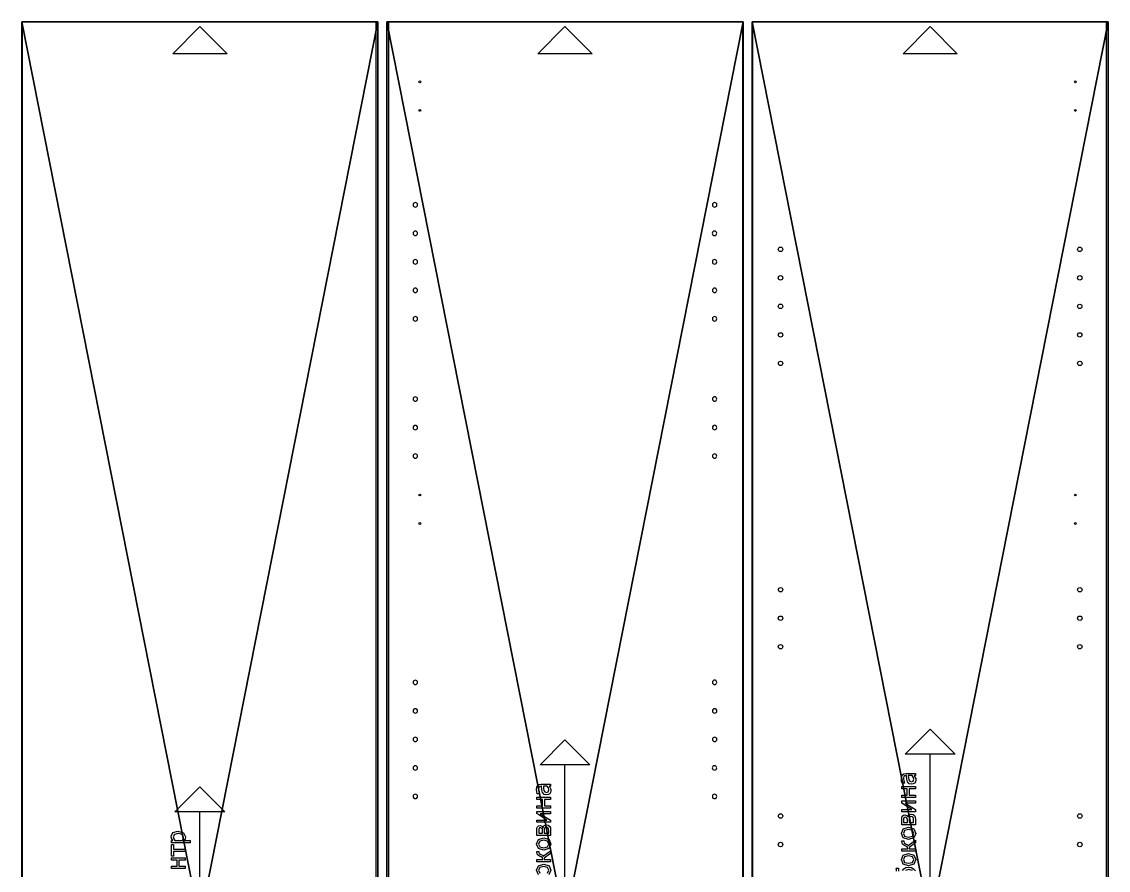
# Model space of a CAD drawing. Header units: millimetres. Extents: x -70178 to 17, y -3145 to 2055.
# Drawn here: x -20250 to -19030, y 1070 to 2022 of the extents above; entities that cross this region are included whole.
import ezdxf

# ---------------------------------------------------------------- set-up
doc = ezdxf.new("R2010")
doc.units = ezdxf.units.MM
doc.header["$LTSCALE"] = 25.4
doc.layers.get('0').update_dxf_attribs({"true_color": 0xffffff})
for name, color, linetype, true_color in [('ABF_cuttingLines', 34, 'Continuous', 0xaa4400), ('ABF_D5.0_DEPTH8', 252, 'Continuous', 0x777799), ('ABF_edgeBanding', 32, 'Continuous', 0xcc6600), ('ABF_Label', 253, 'Continuous', 0x9999cc), ('DEPTH3.0-ARTICLE46331', 134, 'Continuous', 0x009987)]:
    doc.layers.add(name, color=color, linetype=linetype, true_color=true_color)

# ---------------------------------------------------------------- blocks, each defined once
blk = doc.blocks.new('Group74#1')
at = {"layer": 'DEPTH3.0-ARTICLE46331', "color": 0, "extrusion": (0, 0, -1)}
for centre in [(37, 16), (37, -16)]:
    blk.add_circle(centre, 1, dxfattribs=at)
blk = doc.blocks.new('Group76#1')
at = {"layer": 'DEPTH3.0-ARTICLE46331', "color": 0, "extrusion": (0, 0, -1)}
for centre in [(37, 16), (37, -16)]:
    blk.add_circle(centre, 1, dxfattribs=at)
blk = doc.blocks.new('Group#618')
at = {"layer": 'ABF_D5.0_DEPTH8', "color": 0, "extrusion": (1, 1.48988e-08, 2.29886e-14)}
blk.add_circle((2.5, 2.5, 0), 2.5, dxfattribs=at)
blk = doc.blocks.new('Group#630')
at = {"layer": 'ABF_D5.0_DEPTH8', "color": 0, "extrusion": (1, 1.48988e-08, 2.29886e-14)}
blk.add_circle((2.5, 2.5, 0), 2.5, dxfattribs=at)
blk = doc.blocks.new('Group#629')
at = {"layer": 'ABF_D5.0_DEPTH8', "color": 0, "extrusion": (1, 1.48988e-08, 2.29886e-14)}
blk.add_circle((2.5, 2.5, 0), 2.5, dxfattribs=at)
blk = doc.blocks.new('Group#628')
at = {"layer": 'ABF_D5.0_DEPTH8', "color": 0, "extrusion": (1, 1.48988e-08, 2.29886e-14)}
blk.add_circle((2.5, 2.5, 0), 2.5, dxfattribs=at)
blk = doc.blocks.new('Group#625')
at = {"layer": 'ABF_D5.0_DEPTH8', "color": 0, "extrusion": (1, 1.48988e-08, 2.29886e-14)}
blk.add_circle((2.5, 2.5, 0), 2.5, dxfattribs=at)
blk = doc.blocks.new('Group#626')
at = {"layer": 'ABF_D5.0_DEPTH8', "color": 0, "extrusion": (1, 1.48988e-08, 2.29886e-14)}
blk.add_circle((2.5, 2.5, 0), 2.5, dxfattribs=at)
blk = doc.blocks.new('Group#578')
at = {"layer": 'ABF_D5.0_DEPTH8', "color": 0, "extrusion": (1, 1.48988e-08, 2.29886e-14)}
blk.add_circle((2.5, 2.5, 0), 2.5, dxfattribs=at)
blk = doc.blocks.new('Group#572')
at = {"layer": 'ABF_D5.0_DEPTH8', "color": 0, "extrusion": (1, 1.48988e-08, 2.29886e-14)}
blk.add_circle((2.5, 2.5, 0), 2.5, dxfattribs=at)
blk = doc.blocks.new('Group#575')
at = {"layer": 'ABF_D5.0_DEPTH8', "color": 0, "extrusion": (1, 1.48988e-08, 2.29886e-14)}
blk.add_circle((2.5, 2.5, 0), 2.5, dxfattribs=at)
blk = doc.blocks.new('Group#576')
at = {"layer": 'ABF_D5.0_DEPTH8', "color": 0, "extrusion": (1, 1.48988e-08, 2.29886e-14)}
blk.add_circle((2.5, 2.5, 0), 2.5, dxfattribs=at)
blk = doc.blocks.new('Group#573')
at = {"layer": 'ABF_D5.0_DEPTH8', "color": 0, "extrusion": (1, 1.48988e-08, 2.29886e-14)}
blk.add_circle((2.5, 2.5, 0), 2.5, dxfattribs=at)
blk = doc.blocks.new('Group#580')
at = {"layer": 'ABF_D5.0_DEPTH8', "color": 0, "extrusion": (1, 1.48988e-08, 2.29886e-14)}
blk.add_circle((2.5, 2.5, 0), 2.5, dxfattribs=at)
blk = doc.blocks.new('Group#579')
at = {"layer": 'ABF_D5.0_DEPTH8', "color": 0, "extrusion": (1, 1.48988e-08, 2.29886e-14)}
blk.add_circle((2.5, 2.5, 0), 2.5, dxfattribs=at)
blk = doc.blocks.new('Group#581')
at = {"layer": 'ABF_D5.0_DEPTH8', "color": 0, "extrusion": (1, 1.48988e-08, 2.29886e-14)}
blk.add_circle((2.5, 2.5, 0), 2.5, dxfattribs=at)
blk = doc.blocks.new('Group#583')
at = {"layer": 'ABF_D5.0_DEPTH8', "color": 0, "extrusion": (1, 1.48988e-08, 2.29886e-14)}
blk.add_circle((2.5, 2.5, 0), 2.5, dxfattribs=at)
blk = doc.blocks.new('Group#582')
at = {"layer": 'ABF_D5.0_DEPTH8', "color": 0, "extrusion": (1, 1.48988e-08, 2.29886e-14)}
blk.add_circle((2.5, 2.5, 0), 2.5, dxfattribs=at)
blk = doc.blocks.new('Group#597')
at = {"layer": 'ABF_D5.0_DEPTH8', "color": 0, "extrusion": (1, 1.48988e-08, 2.29886e-14)}
blk.add_circle((2.5, 2.5, 0), 2.5, dxfattribs=at)
blk = doc.blocks.new('Group#594')
at = {"layer": 'ABF_D5.0_DEPTH8', "color": 0, "extrusion": (1, 1.48988e-08, 2.29886e-14)}
blk.add_circle((2.5, 2.5, 0), 2.5, dxfattribs=at)
blk = doc.blocks.new('Group#595')
at = {"layer": 'ABF_D5.0_DEPTH8', "color": 0, "extrusion": (1, 1.48988e-08, 2.29886e-14)}
blk.add_circle((2.5, 2.5, 0), 2.5, dxfattribs=at)
blk = doc.blocks.new('Group#647')
at = {"layer": 'ABF_D5.0_DEPTH8', "color": 0, "extrusion": (1, 1.48988e-08, 2.29886e-14)}
blk.add_circle((2.5, 2.5, 0), 2.5, dxfattribs=at)
blk = doc.blocks.new('Group1364#1')
at = {"layer": 'ABF_Label', "color": 0}
for p, q in [((36.54, 24), (37.79, 24.1)), ((37.79, 24.1), (38.81, 24.17)), ((38.81, 24.17), (38.81, 22.66)), ((37.84, 22.59), (36.66, 22.5)), ((36.97, 19.64), (38.24, 18.8)), ((37.76, 15.18), (37.06, 17.57)), ((38.81, 22.66), (37.84, 22.59)), ((38.24, 18.8), (39.12, 17.34)), ((39.12, 17.34), (39.44, 15.28)), ((40.47, 15.35), (41.67, 19.16)), ((41.67, 19.16), (44.85, 20.52)), ((42.86, 18.18), (42.17, 15.35)), ((44.85, 19.1), (42.86, 18.18)), ((44.85, 20.52), (48.02, 19.17)), ((46.82, 18.18), (44.85, 19.1)), ((47.51, 15.35), (46.82, 18.18)), ((48.02, 19.17), (49.21, 15.35)), ((50.9, 10.47), (50.9, 20.25)), ((50.9, 20.25), (52.55, 20.25)), ((52.55, 20.25), (52.55, 15.99)), ((52.55, 15.99), (53.64, 16.26)), ((53.64, 16.26), (54.4, 17.26)), ((54.4, 17.26), (54.62, 17.77)), ((54.62, 17.77), (54.81, 18.28)), ((55.53, 16.32), (54.79, 15.67)), ((54.79, 15.67), (58.77, 10.47)), ((54.81, 18.28), (55.88, 19.8)), ((56.1, 17.51), (55.53, 16.32)), ((55.88, 19.8), (57.65, 20.25)), ((56.69, 18.55), (56.1, 17.51)), ((57.72, 18.83), (56.69, 18.55)), ((57.65, 20.25), (58.1, 20.25)), ((58.1, 18.83), (57.72, 18.83)), ((58.1, 20.25), (58.1, 18.83)), ((59.14, 15.35), (60.35, 19.16)), ((60.35, 19.16), (63.52, 20.52)), ((61.54, 18.18), (60.84, 15.35)), ((63.52, 19.1), (61.54, 18.18)), ((63.52, 20.52), (66.69, 19.17)), ((65.49, 18.18), (63.52, 19.1)), ((66.18, 15.35), (65.49, 18.18)), ((66.69, 19.17), (67.88, 15.35)), ((69.57, 10.47), (69.57, 20.25)), ((69.57, 20.25), (73.17, 20.25)), ((72.77, 18.94), (71.2, 18.94)), ((71.2, 18.94), (71.2, 16.26)), ((71.2, 16.26), (73.1, 16.26)), ((73.85, 18.91), (72.77, 18.94)), ((73.1, 16.26), (73.95, 16.31)), ((73.17, 20.25), (74.74, 20.18)), ((74.56, 18.71), (73.85, 18.91)), ((73.95, 16.31), (74.51, 16.55)), ((74.51, 16.55), (74.93, 17.03)), ((74.94, 18.32), (74.56, 18.71)), ((74.74, 20.18), (75.73, 19.85)), ((74.93, 17.03), (75.05, 17.74)), ((75.05, 17.74), (74.94, 18.32)), ((76.35, 16.74), (75.33, 15.88)), ((75.33, 15.88), (75.37, 15.82)), ((75.37, 15.82), (76.71, 15)), ((75.73, 19.85), (76.49, 19.1)), ((76.74, 18), (76.35, 16.74)), ((76.49, 19.1), (76.74, 18)), ((78.98, 10.47), (78.98, 20.25)), ((78.98, 20.25), (80.61, 20.25)), ((85.08, 17.76), (80.47, 10.47)), ((80.61, 20.25), (80.61, 13.07)), ((80.61, 13.07), (85.16, 20.25)), ((85.08, 10.47), (85.08, 17.76)), ((85.16, 20.25), (86.71, 20.25)), ((86.71, 20.25), (86.71, 10.47)), ((89.09, 10.47), (89.09, 20.25)), ((89.09, 20.25), (90.73, 20.25)), ((90.73, 20.25), (90.73, 16.29)), ((90.73, 16.29), (95.17, 16.29)), ((95.17, 16.29), (95.17, 20.25)), ((95.17, 20.25), (96.81, 20.25)), ((96.81, 20.25), (96.81, 10.47)), ((98.93, 15.03), (100.29, 16.17)), ((99.3, 20.04), (100.61, 20.33)), ((99.3, 18.37), (99.3, 20.04)), ((99.4, 18.37), (99.3, 18.37)), ((100.94, 18.86), (99.4, 18.37)), ((100.29, 16.17), (102.23, 16.69)), ((100.61, 20.33), (102.29, 20.49)), ((102.28, 19.03), (100.94, 18.86)), ((102.23, 16.69), (104.65, 16.9)), ((103.22, 18.97), (102.28, 19.03)), ((102.29, 20.49), (103.99, 20.33)), ((104.65, 15.59), (103.17, 15.45)), ((103.99, 18.7), (103.22, 18.97)), ((103.99, 20.33), (105.23, 19.76)), ((104.48, 18.15), (103.99, 18.7)), ((104.65, 17.22), (104.48, 18.15)), ((104.65, 16.9), (104.65, 17.22)), ((104.65, 12.88), (104.65, 15.59)), ((105.23, 19.76), (106.03, 18.72)), ((106.03, 18.72), (106.29, 17.16)), ((106.29, 17.16), (106.29, 10.47)), ((38.1, 11.57), (36.71, 10.54)), ((37.06, 12.58), (37.76, 15.18)), ((39.08, 13.19), (38.1, 11.57)), ((39.44, 15.28), (39.08, 13.19)), ((41.64, 11.58), (40.47, 15.35)), ((44.85, 10.2), (41.64, 11.58)), ((42.17, 15.35), (42.86, 12.56)), ((42.86, 12.56), (44.85, 11.61)), ((44.85, 11.61), (46.81, 12.55)), ((48.02, 11.54), (44.85, 10.2)), ((46.81, 12.55), (47.51, 15.35)), ((49.21, 15.35), (48.02, 11.54)), ((52.55, 10.47), (50.9, 10.47)), ((53.37, 14.98), (52.55, 14.98)), ((52.55, 14.98), (52.55, 10.47)), ((56.73, 10.47), (53.37, 14.98)), ((58.77, 10.47), (56.73, 10.47)), ((60.31, 11.58), (59.14, 15.35)), ((63.52, 10.2), (60.31, 11.58)), ((60.84, 15.35), (61.54, 12.56)), ((61.54, 12.56), (63.52, 11.61)), ((63.52, 11.61), (65.49, 12.55)), ((66.69, 11.54), (63.52, 10.2)), ((65.49, 12.55), (66.18, 15.35)), ((67.88, 15.35), (66.69, 11.54)), ((73.42, 10.47), (69.57, 10.47)), ((73.14, 14.98), (71.2, 14.98)), ((71.2, 14.98), (71.2, 11.78)), ((71.2, 11.78), (72.63, 11.78)), ((72.63, 11.78), (74.01, 11.85)), ((74.11, 14.94), (73.14, 14.98)), ((74.98, 10.63), (73.42, 10.47)), ((74.01, 11.85), (74.85, 12.13)), ((74.77, 14.76), (74.11, 14.94)), ((75.4, 14.22), (74.77, 14.76)), ((74.85, 12.13), (75.38, 12.66)), ((76.23, 11.25), (74.98, 10.63)), ((75.38, 12.66), (75.55, 13.42)), ((75.55, 13.42), (75.4, 14.22)), ((76.98, 12.17), (76.23, 11.25)), ((76.71, 15), (77.25, 13.43)), ((77.25, 13.43), (76.98, 12.17)), ((80.47, 10.47), (78.98, 10.47)), ((86.71, 10.47), (85.08, 10.47)), ((90.73, 10.47), (89.09, 10.47)), ((95.17, 14.87), (90.73, 14.87)), ((90.73, 14.87), (90.73, 10.47)), ((95.17, 10.47), (95.17, 14.87)), ((96.81, 10.47), (95.17, 10.47)), ((98.5, 13.3), (98.93, 15.03)), ((98.74, 12.06), (98.5, 13.3)), ((99.37, 11.06), (98.74, 12.06)), ((100.33, 10.42), (99.37, 11.06)), ((100.63, 14.57), (100.2, 13.41)), ((100.2, 13.41), (100.68, 12.14)), ((101.47, 10.2), (100.33, 10.42)), ((101.72, 15.19), (100.63, 14.57)), ((100.68, 12.14), (102.06, 11.71)), ((102.62, 10.32), (101.47, 10.2)), ((103.17, 15.45), (101.72, 15.19)), ((102.06, 11.71), (103.47, 12.05)), ((103.46, 10.67), (102.62, 10.32)), ((104.11, 11.09), (103.46, 10.67)), ((103.47, 12.05), (104.65, 12.88)), ((104.65, 11.51), (104.11, 11.09)), ((104.65, 10.47), (104.65, 11.51)), ((106.29, 10.47), (104.65, 10.47)), ((-87.06, 0), (120.08, 0))]:
    blk.add_line(p, q, dxfattribs=at)
blk.add_polyline3d([(120.08, 17.78, 0), (137.86, 0, 0), (120.08, -17.78, 0), (120.08, 17.78, 0)], close=True, dxfattribs=at)
blk = doc.blocks.new('Group1500#1')
at = {"layer": 'ABF_cuttingLines', "color": 0}
blk.add_polyline3d([(-691.8, 2839.6, 0), (-691.8, 818.4, 0), (-294.2, 818.4, 0), (-294.2, 2839.6, 0), (-691.8, 2839.6, 0)], close=True, dxfattribs=at)
blk = doc.blocks.new('Group1501#1')
at = {"layer": 'ABF_edgeBanding', "color": 0}
blk.add_polyline3d([(-492.2, 2834.5, 0), (-461.7, 2804.1, 0), (-522.6, 2804.1, 0), (-492.2, 2834.5, 0)], close=True, dxfattribs=at)
blk = doc.blocks.new('_____#171')
at = {"color": 0}
for p, q in [((-692.2, 2840, 18), (-292.2, 2840, 18)), ((-692.2, 818, 18), (-692.2, 2840, 18)), ((-692.2, 2840), (-292.2, 2840)), ((-692.2, 818), (-692.2, 2840)), ((-692.2, 2840, 18), (-292.2, 2840, 18)), ((-692.2, 2840), (-292.2, 2840)), ((-692.2, 2840, 18), (-692.2, 2840)), ((-692.2, 818, 18), (-692.2, 2840, 18)), ((-692.2, 2840, 18), (-692.2, 2840)), ((-692.2, 818), (-692.2, 2840)), ((-292.2, 2840, 18), (-292.2, 818, 18)), ((-292.2, 2840), (-292.2, 818)), ((-292.2, 2840, 18), (-292.2, 2840)), ((-292.2, 2840, 18), (-292.2, 818, 18)), ((-292.2, 2840), (-292.2, 818)), ((-292.2, 2840, 18), (-292.2, 2840))]:
    blk.add_line(p, q, dxfattribs=at)
at = {"color": 0, "extrusion": (0, 0, -1), "rotation": 180}
for name, p in [('Group76#1', (292.2, 2756.5, -18)), ('Group74#1', (292.2, 2292.8, -18))]:
    blk.add_blockref(name, p, dxfattribs=at)
at = {"color": 0, "extrusion": (-0.009842, -0.999952, -9.26983e-13), "zscale": -1, "rotation": 269.9999991284582}
for name, p in [('Group#578', (-688.1, 18, -2575.4)), ('Group#581', (-352.1, 18, -2578.7)), ('Group#572', (-687.8, 18, -2543.4)), ('Group#575', (-351.8, 18, -2546.7)), ('Group#573', (-687.5, 18, -2511.4)), ('Group#580', (-351.5, 18, -2514.7)), ('Group#576', (-687.1, 18, -2479.4)), ('Group#579', (-351.2, 18, -2482.7)), ('Group#583', (-686.8, 18, -2447.4)), ('Group#582', (-350.8, 18, -2450.7)), ('Group#630', (-684.3, 18, -2193.4)), ('Group#629', (-348.3, 18, -2196.7)), ('Group#618', (-684, 18, -2161.4)), ('Group#628', (-348, 18, -2164.7)), ('Group#625', (-683.7, 18, -2129.4)), ('Group#626', (-347.7, 18, -2132.7)), ('Group#597', (-681.8, 18, -1939.4)), ('Group#647', (-345.8, 18, -1942.7)), ('Group#594', (-681.5, 18, -1907.4)), ('Group#595', (-345.5, 18, -1910.7))]:
    blk.add_blockref(name, p, dxfattribs=at)
at = {"layer": 'ABF_cuttingLines', "color": 0}
blk.add_blockref('Group1500#1', (0, 0, 18), dxfattribs=at)
at = {"layer": 'ABF_edgeBanding', "color": 0}
blk.add_blockref('Group1501#1', (0, 0, 18), dxfattribs=at)
at = {"layer": 'ABF_Label', "color": 0, "xscale": 1.574803149606299, "yscale": 1.574803149606299, "rotation": 90}
blk.add_blockref('Group1364#1', (-492.2, 1829, 18), dxfattribs=at)
at = {"color": 7, "true_color": 0xffffff}
mesh = blk.add_polyface(dxfattribs=at)
corners = [(-292.2, 818, 18), (-692.2, 2840, 18), (-692.2, 818, 18), (-292.2, 2840, 18)]
mesh.append_faces([[corners[k] for k in face] for face in [(0, 1, 2), (1, 0, 3)]], dxfattribs={"vtx0": -1, "color": 7})
at = {"color": 0}
mesh = blk.add_polyface(dxfattribs=at)
corners = [(-292.2, 2840), (-692.2, 818), (-692.2, 2840), (-292.2, 818)]
mesh.append_faces([[corners[k] for k in face] for face in [(0, 1, 2), (1, 0, 3)]], dxfattribs={"vtx0": -1, "color": 0})
mesh = blk.add_polyface(dxfattribs=at)
corners = [(-692.2, 2840, 18), (-292.2, 2840), (-692.2, 2840), (-292.2, 2840, 18)]
mesh.append_faces([[corners[k] for k in face] for face in [(0, 1, 2), (1, 0, 3)]], dxfattribs={"vtx0": -1, "color": 0})
mesh = blk.add_polyface(dxfattribs=at)
corners = [(-692.2, 2840, 18), (-692.2, 818), (-692.2, 818, 18), (-692.2, 2840)]
mesh.append_faces([[corners[k] for k in face] for face in [(0, 1, 2), (1, 0, 3)]], dxfattribs={"vtx0": -1, "color": 0})
mesh = blk.add_polyface(dxfattribs=at)
corners = [(-292.2, 2840), (-292.2, 818, 18), (-292.2, 818), (-292.2, 2840, 18)]
mesh.append_faces([[corners[k] for k in face] for face in [(0, 1, 2), (1, 0, 3)]], dxfattribs={"vtx0": -1, "color": 0})
blk = doc.blocks.new('Group58#1')
at = {"layer": 'DEPTH3.0-ARTICLE46331', "color": 0}
for centre in [(-37, 16), (-37, -16)]:
    blk.add_circle(centre, 1, dxfattribs=at)
blk = doc.blocks.new('Group60#1')
at = {"layer": 'DEPTH3.0-ARTICLE46331', "color": 0}
for centre in [(-37, 16), (-37, -16)]:
    blk.add_circle(centre, 1, dxfattribs=at)
blk = doc.blocks.new('Group#598')
at = {"layer": 'ABF_D5.0_DEPTH8', "color": 0, "extrusion": (1, 1.48988e-08, 2.29886e-14)}
blk.add_circle((2.5, 2.5, 0), 2.5, dxfattribs=at)
blk = doc.blocks.new('Group#599')
at = {"layer": 'ABF_D5.0_DEPTH8', "color": 0, "extrusion": (1, 1.48988e-08, 2.29886e-14)}
blk.add_circle((2.5, 2.5, 0), 2.5, dxfattribs=at)
blk = doc.blocks.new('Group#600')
at = {"layer": 'ABF_D5.0_DEPTH8', "color": 0, "extrusion": (1, 1.48988e-08, 2.29886e-14)}
blk.add_circle((2.5, 2.5, 0), 2.5, dxfattribs=at)
blk = doc.blocks.new('Group#603')
at = {"layer": 'ABF_D5.0_DEPTH8', "color": 0, "extrusion": (1, 1.48988e-08, 2.29886e-14)}
blk.add_circle((2.5, 2.5, 0), 2.5, dxfattribs=at)
blk = doc.blocks.new('Group#601')
at = {"layer": 'ABF_D5.0_DEPTH8', "color": 0, "extrusion": (1, 1.48988e-08, 2.29886e-14)}
blk.add_circle((2.5, 2.5, 0), 2.5, dxfattribs=at)
blk = doc.blocks.new('Group#602')
at = {"layer": 'ABF_D5.0_DEPTH8', "color": 0, "extrusion": (1, 1.48988e-08, 2.29886e-14)}
blk.add_circle((2.5, 2.5, 0), 2.5, dxfattribs=at)
blk = doc.blocks.new('Group#604')
at = {"layer": 'ABF_D5.0_DEPTH8', "color": 0, "extrusion": (1, 1.48988e-08, 2.29886e-14)}
blk.add_circle((2.5, 2.5, 0), 2.5, dxfattribs=at)
blk = doc.blocks.new('Group#605')
at = {"layer": 'ABF_D5.0_DEPTH8', "color": 0, "extrusion": (1, 1.48988e-08, 2.29886e-14)}
blk.add_circle((2.5, 2.5, 0), 2.5, dxfattribs=at)
blk = doc.blocks.new('Group#611')
at = {"layer": 'ABF_D5.0_DEPTH8', "color": 0, "extrusion": (1, 1.48988e-08, 2.29886e-14)}
blk.add_circle((2.5, 2.5, 0), 2.5, dxfattribs=at)
blk = doc.blocks.new('Group#612')
at = {"layer": 'ABF_D5.0_DEPTH8', "color": 0, "extrusion": (1, 1.48988e-08, 2.29886e-14)}
blk.add_circle((2.5, 2.5, 0), 2.5, dxfattribs=at)
blk = doc.blocks.new('Group#607')
at = {"layer": 'ABF_D5.0_DEPTH8', "color": 0, "extrusion": (1, 1.48988e-08, 2.29886e-14)}
blk.add_circle((2.5, 2.5, 0), 2.5, dxfattribs=at)
blk = doc.blocks.new('Group#608')
at = {"layer": 'ABF_D5.0_DEPTH8', "color": 0, "extrusion": (1, 1.48988e-08, 2.29886e-14)}
blk.add_circle((2.5, 2.5, 0), 2.5, dxfattribs=at)
blk = doc.blocks.new('Group#609')
at = {"layer": 'ABF_D5.0_DEPTH8', "color": 0, "extrusion": (1, 1.48988e-08, 2.29886e-14)}
blk.add_circle((2.5, 2.5, 0), 2.5, dxfattribs=at)
blk = doc.blocks.new('Group#610')
at = {"layer": 'ABF_D5.0_DEPTH8', "color": 0, "extrusion": (1, 1.48988e-08, 2.29886e-14)}
blk.add_circle((2.5, 2.5, 0), 2.5, dxfattribs=at)
blk = doc.blocks.new('Group#613')
at = {"layer": 'ABF_D5.0_DEPTH8', "color": 0, "extrusion": (1, 1.48988e-08, 2.29886e-14)}
blk.add_circle((2.5, 2.5, 0), 2.5, dxfattribs=at)
blk = doc.blocks.new('Group#606')
at = {"layer": 'ABF_D5.0_DEPTH8', "color": 0, "extrusion": (1, 1.48988e-08, 2.29886e-14)}
blk.add_circle((2.5, 2.5, 0), 2.5, dxfattribs=at)
blk = doc.blocks.new('Group#620')
at = {"layer": 'ABF_D5.0_DEPTH8', "color": 0, "extrusion": (1, 1.48988e-08, 2.29886e-14)}
blk.add_circle((2.5, 2.5, 0), 2.5, dxfattribs=at)
blk = doc.blocks.new('Group#619')
at = {"layer": 'ABF_D5.0_DEPTH8', "color": 0, "extrusion": (1, 1.48988e-08, 2.29886e-14)}
blk.add_circle((2.5, 2.5, 0), 2.5, dxfattribs=at)
blk = doc.blocks.new('Group#614')
at = {"layer": 'ABF_D5.0_DEPTH8', "color": 0, "extrusion": (1, 1.48988e-08, 2.29886e-14)}
blk.add_circle((2.5, 2.5, 0), 2.5, dxfattribs=at)
blk = doc.blocks.new('Group#621')
at = {"layer": 'ABF_D5.0_DEPTH8', "color": 0, "extrusion": (1, 1.48988e-08, 2.29886e-14)}
blk.add_circle((2.5, 2.5, 0), 2.5, dxfattribs=at)
blk = doc.blocks.new('Group#616')
at = {"layer": 'ABF_D5.0_DEPTH8', "color": 0, "extrusion": (1, 1.48988e-08, 2.29886e-14)}
blk.add_circle((2.5, 2.5, 0), 2.5, dxfattribs=at)
blk = doc.blocks.new('Group#622')
at = {"layer": 'ABF_D5.0_DEPTH8', "color": 0, "extrusion": (1, 1.48988e-08, 2.29886e-14)}
blk.add_circle((2.5, 2.5, 0), 2.5, dxfattribs=at)
blk = doc.blocks.new('Group#623')
at = {"layer": 'ABF_D5.0_DEPTH8', "color": 0, "extrusion": (1, 1.48988e-08, 2.29886e-14)}
blk.add_circle((2.5, 2.5, 0), 2.5, dxfattribs=at)
blk = doc.blocks.new('Group#624')
at = {"layer": 'ABF_D5.0_DEPTH8', "color": 0, "extrusion": (1, 1.48988e-08, 2.29886e-14)}
blk.add_circle((2.5, 2.5, 0), 2.5, dxfattribs=at)
blk = doc.blocks.new('Group#617')
at = {"layer": 'ABF_D5.0_DEPTH8', "color": 0, "extrusion": (1, 1.48988e-08, 2.29886e-14)}
blk.add_circle((2.5, 2.5, 0), 2.5, dxfattribs=at)
blk = doc.blocks.new('Group#615')
at = {"layer": 'ABF_D5.0_DEPTH8', "color": 0, "extrusion": (1, 1.48988e-08, 2.29886e-14)}
blk.add_circle((2.5, 2.5, 0), 2.5, dxfattribs=at)
blk = doc.blocks.new('Group1382#1')
at = {"layer": 'ABF_Label', "color": 0}
for p, q in [((34.08, 18.99), (37.25, 20.35)), ((37.25, 18.93), (35.27, 18)), ((37.25, 20.35), (40.43, 18.99)), ((39.23, 18), (37.25, 18.93)), ((39.92, 15.18), (39.23, 18)), ((40.43, 18.99), (41.62, 15.18)), ((43.31, 10.29), (43.31, 20.07)), ((43.31, 20.07), (44.95, 20.07)), ((44.95, 20.07), (44.95, 15.82)), ((44.95, 15.82), (46.04, 16.09)), ((46.04, 16.09), (46.81, 17.09)), ((46.81, 17.09), (47.03, 17.6)), ((47.03, 17.6), (47.21, 18.1)), ((47.93, 16.15), (47.2, 15.49)), ((47.21, 18.1), (48.28, 19.63)), ((48.51, 17.33), (47.93, 16.15)), ((48.28, 19.63), (50.06, 20.07)), ((49.09, 18.37), (48.51, 17.33)), ((50.13, 18.66), (49.09, 18.37)), ((50.06, 20.07), (50.51, 20.07)), ((50.51, 18.66), (50.13, 18.66)), ((50.51, 20.07), (50.51, 18.66)), ((51.55, 15.18), (52.75, 18.99)), ((52.75, 18.99), (55.93, 20.35)), ((53.94, 18), (53.25, 15.18)), ((55.93, 18.93), (53.94, 18)), ((55.93, 20.35), (59.1, 18.99)), ((57.9, 18), (55.93, 18.93)), ((58.59, 15.18), (57.9, 18)), ((59.1, 18.99), (60.29, 15.18)), ((61.98, 10.29), (61.98, 20.07)), ((61.98, 20.07), (65.57, 20.07)), ((65.18, 18.76), (63.61, 18.76)), ((63.61, 18.76), (63.61, 16.08)), ((63.61, 16.08), (65.5, 16.08)), ((66.26, 18.73), (65.18, 18.76)), ((65.5, 16.08), (66.36, 16.14)), ((65.57, 20.07), (67.15, 20.01)), ((66.96, 18.53), (66.26, 18.73)), ((66.36, 16.14), (66.92, 16.38)), ((66.92, 16.38), (67.33, 16.85)), ((67.35, 18.15), (66.96, 18.53)), ((67.15, 20.01), (68.14, 19.67)), ((67.33, 16.85), (67.45, 17.57)), ((67.45, 17.57), (67.35, 18.15)), ((68.76, 16.57), (67.73, 15.7)), ((67.73, 15.7), (67.78, 15.64)), ((67.78, 15.64), (69.11, 14.83)), ((68.14, 19.67), (68.9, 18.93)), ((69.14, 17.82), (68.76, 16.57)), ((68.9, 18.93), (69.14, 17.82)), ((71.39, 10.29), (71.39, 20.07)), ((71.39, 20.07), (73.02, 20.07)), ((77.48, 17.59), (72.88, 10.29)), ((73.02, 20.07), (73.02, 12.89)), ((73.02, 12.89), (77.57, 20.07)), ((77.48, 10.29), (77.48, 17.59)), ((77.57, 20.07), (79.11, 20.07)), ((79.11, 20.07), (79.11, 10.29)), ((81.49, 10.29), (81.49, 20.07)), ((81.49, 20.07), (83.14, 20.07)), ((83.14, 20.07), (83.14, 16.12)), ((83.14, 16.12), (87.57, 16.12)), ((87.57, 16.12), (87.57, 20.07)), ((87.57, 20.07), (89.22, 20.07)), ((89.22, 20.07), (89.22, 10.29)), ((91.34, 14.86), (92.7, 15.99)), ((91.71, 19.86), (93.01, 20.15)), ((91.71, 18.19), (91.71, 19.86)), ((91.8, 18.19), (91.71, 18.19)), ((93.34, 18.69), (91.8, 18.19)), ((92.7, 15.99), (94.64, 16.51)), ((93.01, 20.15), (94.69, 20.31)), ((94.69, 18.86), (93.34, 18.69)), ((94.64, 16.51), (97.06, 16.73)), ((94.69, 20.31), (96.39, 20.15)), ((95.62, 18.79), (94.69, 18.86)), ((96.39, 18.52), (95.62, 18.79)), ((96.39, 20.15), (97.64, 19.58)), ((96.88, 17.98), (96.39, 18.52)), ((97.06, 17.04), (96.88, 17.98)), ((97.06, 16.73), (97.06, 17.04)), ((97.64, 19.58), (98.43, 18.54)), ((98.43, 18.54), (98.7, 16.98)), ((98.7, 16.98), (98.7, 10.29)), ((37.25, 10.02), (34.04, 11.41)), ((35.27, 12.39), (37.25, 11.44)), ((37.25, 11.44), (39.22, 12.37)), ((40.43, 11.36), (37.25, 10.02)), ((39.22, 12.37), (39.92, 15.18)), ((41.62, 15.18), (40.43, 11.36)), ((44.95, 10.29), (43.31, 10.29)), ((45.78, 14.8), (44.95, 14.8)), ((44.95, 14.8), (44.95, 10.29)), ((49.13, 10.29), (45.78, 14.8)), ((47.2, 15.49), (51.18, 10.29)), ((51.18, 10.29), (49.13, 10.29)), ((52.72, 11.41), (51.55, 15.18)), ((55.93, 10.02), (52.72, 11.41)), ((53.25, 15.18), (53.94, 12.39)), ((53.94, 12.39), (55.93, 11.44)), ((55.93, 11.44), (57.89, 12.37)), ((59.1, 11.36), (55.93, 10.02)), ((57.89, 12.37), (58.59, 15.18)), ((60.29, 15.18), (59.1, 11.36)), ((65.83, 10.29), (61.98, 10.29)), ((65.55, 14.8), (63.61, 14.8)), ((63.61, 14.8), (63.61, 11.61)), ((63.61, 11.61), (65.04, 11.61)), ((65.04, 11.61), (66.41, 11.68)), ((66.52, 14.77), (65.55, 14.8)), ((67.39, 10.45), (65.83, 10.29)), ((66.41, 11.68), (67.25, 11.96)), ((67.17, 14.58), (66.52, 14.77)), ((67.81, 14.04), (67.17, 14.58)), ((67.25, 11.96), (67.79, 12.48)), ((68.64, 11.08), (67.39, 10.45)), ((67.79, 12.48), (67.95, 13.24)), ((67.95, 13.24), (67.81, 14.04)), ((69.38, 11.99), (68.64, 11.08)), ((69.11, 14.83), (69.65, 13.25)), ((69.65, 13.25), (69.38, 11.99)), ((72.88, 10.29), (71.39, 10.29)), ((79.11, 10.29), (77.48, 10.29)), ((83.14, 10.29), (81.49, 10.29)), ((87.57, 14.7), (83.14, 14.7)), ((83.14, 14.7), (83.14, 10.29)), ((87.57, 10.29), (87.57, 14.7)), ((89.22, 10.29), (87.57, 10.29)), ((90.91, 13.13), (91.34, 14.86)), ((91.15, 11.88), (90.91, 13.13)), ((91.78, 10.89), (91.15, 11.88)), ((92.73, 10.25), (91.78, 10.89)), ((93.04, 14.39), (92.61, 13.23)), ((92.61, 13.23), (93.08, 11.96)), ((93.88, 10.02), (92.73, 10.25)), ((94.12, 15.01), (93.04, 14.39)), ((93.08, 11.96), (94.47, 11.54)), ((95.02, 10.14), (93.88, 10.02)), ((95.57, 15.27), (94.12, 15.01)), ((94.47, 11.54), (95.88, 11.87)), ((95.87, 10.49), (95.02, 10.14)), ((97.06, 15.42), (95.57, 15.27)), ((96.52, 10.92), (95.87, 10.49)), ((95.88, 11.87), (97.06, 12.7)), ((97.06, 11.33), (96.52, 10.92)), ((97.06, 12.7), (97.06, 15.42)), ((97.06, 10.29), (97.06, 11.33)), ((98.7, 10.29), (97.06, 10.29)), ((-79.46, 0), (112.48, 0))]:
    blk.add_line(p, q, dxfattribs=at)
blk.add_polyline3d([(112.48, 17.78, 0), (130.26, 0, 0), (112.48, -17.78, 0), (112.48, 17.78, 0)], close=True, dxfattribs=at)
blk = doc.blocks.new('Group1502#1')
at = {"layer": 'ABF_cuttingLines', "color": 0}
blk.add_polyline3d([(294.2, 2839.6, 0), (294.2, 818.4, 0), (691.8, 818.4, 0), (691.8, 2839.6, 0), (294.2, 2839.6, 0)], close=True, dxfattribs=at)
blk = doc.blocks.new('Group1503#1')
at = {"layer": 'ABF_edgeBanding', "color": 0}
blk.add_polyline3d([(492.2, 2834.5, 0), (522.6, 2804.1, 0), (461.7, 2804.1, 0), (492.2, 2834.5, 0)], close=True, dxfattribs=at)
blk = doc.blocks.new('_____#172')
at = {"color": 0}
for p, q in [((692.2, 2840), (292.2, 2840)), ((292.2, 2840), (292.2, 818)), ((692.2, 2840, 18), (292.2, 2840, 18)), ((292.2, 2840, 18), (292.2, 818, 18)), ((692.2, 2840), (292.2, 2840)), ((292.2, 2840), (292.2, 2840, 18)), ((692.2, 2840, 18), (292.2, 2840, 18)), ((292.2, 2840), (292.2, 818)), ((292.2, 2840, 18), (292.2, 818, 18)), ((292.2, 2840), (292.2, 2840, 18)), ((692.2, 818), (692.2, 2840)), ((692.2, 818, 18), (692.2, 2840, 18)), ((692.2, 2840), (692.2, 2840, 18)), ((692.2, 818), (692.2, 2840)), ((692.2, 2840), (692.2, 2840, 18)), ((692.2, 818, 18), (692.2, 2840, 18))]:
    blk.add_line(p, q, dxfattribs=at)
at = {"color": 0, "rotation": 180}
for name, p in [('Group58#1', (292.2, 2756.5, 18)), ('Group60#1', (292.2, 2292.8, 18))]:
    blk.add_blockref(name, p, dxfattribs=at)
at = {"color": 0, "extrusion": (-0.009842, 0.999952, 9.26081e-13), "rotation": 269.9999991284582}
for name, p in [('Group#605', (-688.6, 18, 2625.4)), ('Group#607', (-352.6, 18, 2628.7)), ('Group#604', (-688.2, 18, 2593.4)), ('Group#608', (-352.3, 18, 2596.7)), ('Group#611', (-687.9, 18, 2561.4)), ('Group#612', (-351.9, 18, 2564.7)), ('Group#609', (-351.6, 18, 2532.7)), ('Group#613', (-687.6, 18, 2529.4)), ('Group#610', (-687.3, 18, 2497.4)), ('Group#606', (-351.3, 18, 2500.7)), ('Group#599', (-686.4, 18, 2407.4)), ('Group#601', (-350.4, 18, 2410.7)), ('Group#598', (-686.1, 18, 2375.4)), ('Group#602', (-350.1, 18, 2378.7)), ('Group#600', (-685.8, 18, 2343.4)), ('Group#603', (-349.8, 18, 2346.7)), ('Group#619', (-683.3, 18, 2089.4)), ('Group#616', (-347.3, 18, 2092.7)), ('Group#620', (-683, 18, 2057.4)), ('Group#622', (-347, 18, 2060.7)), ('Group#614', (-682.7, 18, 2025.4)), ('Group#621', (-346.7, 18, 2028.7)), ('Group#623', (-346.4, 18, 1996.7)), ('Group#617', (-682.3, 18, 1993.4)), ('Group#624', (-682, 18, 1961.4)), ('Group#615', (-346, 18, 1964.7))]:
    blk.add_blockref(name, p, dxfattribs=at)
at = {"layer": 'ABF_cuttingLines', "color": 0}
blk.add_blockref('Group1502#1', (0, 0, 18), dxfattribs=at)
at = {"layer": 'ABF_edgeBanding', "color": 0}
blk.add_blockref('Group1503#1', (0, 0, 18), dxfattribs=at)
at = {"layer": 'ABF_Label', "color": 0, "xscale": 1.574803149606299, "yscale": 1.574803149606299, "rotation": 90}
blk.add_blockref('Group1382#1', (492.2, 1829, 18), dxfattribs=at)
at = {"color": 0}
mesh = blk.add_polyface(dxfattribs=at)
corners = [(692.2, 2840), (292.2, 818), (292.2, 2840), (692.2, 818)]
mesh.append_faces([[corners[k] for k in face] for face in [(0, 1, 2), (1, 0, 3)]], dxfattribs={"vtx0": -1, "color": 0})
at = {"color": 7, "true_color": 0xffffff}
mesh = blk.add_polyface(dxfattribs=at)
corners = [(692.2, 818, 18), (292.2, 2840, 18), (292.2, 818, 18), (692.2, 2840, 18)]
mesh.append_faces([[corners[k] for k in face] for face in [(0, 1, 2), (1, 0, 3)]], dxfattribs={"vtx0": -1, "color": 7})
at = {"color": 0}
mesh = blk.add_polyface(dxfattribs=at)
corners = [(292.2, 2840, 18), (692.2, 2840), (292.2, 2840), (692.2, 2840, 18)]
mesh.append_faces([[corners[k] for k in face] for face in [(0, 1, 2), (1, 0, 3)]], dxfattribs={"vtx0": -1, "color": 0})
mesh = blk.add_polyface(dxfattribs=at)
corners = [(292.2, 818, 18), (292.2, 2840), (292.2, 818), (292.2, 2840, 18)]
mesh.append_faces([[corners[k] for k in face] for face in [(0, 1, 2), (1, 0, 3)]], dxfattribs={"vtx0": -1, "color": 0})
mesh = blk.add_polyface(dxfattribs=at)
corners = [(692.2, 2840), (692.2, 818, 18), (692.2, 818), (692.2, 2840, 18)]
mesh.append_faces([[corners[k] for k in face] for face in [(0, 1, 2), (1, 0, 3)]], dxfattribs={"vtx0": -1, "color": 0})
blk = doc.blocks.new('Group1379#1')
at = {"layer": 'ABF_Label', "color": 0}
for p, q in [((38.38, 10.47), (38.38, 20.25)), ((38.38, 20.25), (40.03, 20.25)), ((40.03, 20.25), (40.03, 16.29)), ((40.03, 16.29), (44.46, 16.29)), ((44.46, 16.29), (44.46, 20.25)), ((44.46, 20.25), (46.11, 20.25)), ((46.11, 20.25), (46.11, 10.47)), ((47.33, 18.8), (47.33, 20.25)), ((47.33, 20.25), (55.63, 20.25)), ((50.66, 18.8), (47.33, 18.8)), ((50.66, 10.47), (50.66, 18.8)), ((55.63, 18.8), (52.3, 18.8)), ((52.3, 18.8), (52.3, 10.47)), ((55.63, 20.25), (55.63, 18.8)), ((56.86, 6.86), (56.86, 20.25)), ((56.86, 20.25), (58.5, 20.25)), ((58.5, 20.25), (58.5, 19.23)), ((58.5, 19.23), (59.87, 20.15)), ((59.74, 18.64), (58.5, 17.84)), ((58.5, 17.84), (58.5, 12.3)), ((61.1, 18.95), (59.74, 18.64)), ((59.87, 20.15), (61.5, 20.52)), ((62.83, 18.03), (61.1, 18.95)), ((61.5, 20.52), (64.12, 19.19)), ((63.36, 15.43), (62.83, 18.03)), ((65.06, 15.62), (63.89, 11.72)), ((64.12, 19.19), (65.06, 15.62)), ((40.03, 10.47), (38.38, 10.47)), ((44.46, 14.87), (40.03, 14.87)), ((40.03, 14.87), (40.03, 10.47)), ((44.46, 10.47), (44.46, 14.87)), ((46.11, 10.47), (44.46, 10.47)), ((52.3, 10.47), (50.66, 10.47)), ((58.5, 12.3), (59.61, 11.87)), ((59.65, 10.44), (58.5, 10.96)), ((58.5, 10.96), (58.5, 6.86)), ((59.61, 11.87), (60.67, 11.75)), ((60.94, 10.27), (59.65, 10.44)), ((60.67, 11.75), (62.65, 12.69)), ((63.89, 11.72), (60.94, 10.27)), ((62.65, 12.69), (63.36, 15.43)), ((-45.83, 0), (78.85, 0)), ((58.5, 6.86), (56.86, 6.86))]:
    blk.add_line(p, q, dxfattribs=at)
blk.add_polyline3d([(78.85, 17.78, 0), (96.63, 0, 0), (78.85, -17.78, 0), (78.85, 17.78, 0)], close=True, dxfattribs=at)
blk = doc.blocks.new('Group1504#1')
at = {"layer": 'ABF_cuttingLines', "color": 0}
blk.add_polyline3d([(-691.8, 2839.6, 0), (-691.8, 818.4, 0), (-294.2, 818.4, 0), (-294.2, 2839.6, 0), (-691.8, 2839.6, 0)], close=True, dxfattribs=at)
blk = doc.blocks.new('Group1505#1')
at = {"layer": 'ABF_edgeBanding', "color": 0}
blk.add_polyline3d([(-492.2, 2834.5, 0), (-461.7, 2804.1, 0), (-522.6, 2804.1, 0), (-492.2, 2834.5, 0)], close=True, dxfattribs=at)
blk = doc.blocks.new('_____#173')
at = {"color": 0}
for p, q in [((-692.2, 2840, 18), (-292.2, 2840, 18)), ((-692.2, 818, 18), (-692.2, 2840, 18)), ((-692.2, 2840), (-292.2, 2840)), ((-692.2, 818), (-692.2, 2840)), ((-692.2, 2840, 18), (-292.2, 2840, 18)), ((-692.2, 2840), (-292.2, 2840)), ((-692.2, 2840, 18), (-692.2, 2840)), ((-692.2, 818, 18), (-692.2, 2840, 18)), ((-692.2, 2840, 18), (-692.2, 2840)), ((-692.2, 818), (-692.2, 2840)), ((-292.2, 2840, 18), (-292.2, 818, 18)), ((-292.2, 2840), (-292.2, 818)), ((-292.2, 2840, 18), (-292.2, 2840)), ((-292.2, 2840, 18), (-292.2, 818, 18)), ((-292.2, 2840), (-292.2, 818)), ((-292.2, 2840, 18), (-292.2, 2840))]:
    blk.add_line(p, q, dxfattribs=at)
at = {"layer": 'ABF_cuttingLines', "color": 0}
blk.add_blockref('Group1504#1', (0, 0, 18), dxfattribs=at)
at = {"layer": 'ABF_edgeBanding', "color": 0}
blk.add_blockref('Group1505#1', (0, 0, 18), dxfattribs=at)
at = {"layer": 'ABF_Label', "color": 0, "xscale": 1.574803149606299, "yscale": 1.574803149606299, "rotation": 90}
blk.add_blockref('Group1379#1', (-492.2, 1829, 18), dxfattribs=at)
at = {"color": 7, "true_color": 0xffffff}
mesh = blk.add_polyface(dxfattribs=at)
corners = [(-292.2, 818, 18), (-692.2, 2840, 18), (-692.2, 818, 18), (-292.2, 2840, 18)]
mesh.append_faces([[corners[k] for k in face] for face in [(0, 1, 2), (1, 0, 3)]], dxfattribs={"vtx0": -1, "color": 7})
at = {"color": 0}
mesh = blk.add_polyface(dxfattribs=at)
corners = [(-292.2, 2840), (-692.2, 818), (-692.2, 2840), (-292.2, 818)]
mesh.append_faces([[corners[k] for k in face] for face in [(0, 1, 2), (1, 0, 3)]], dxfattribs={"vtx0": -1, "color": 0})
mesh = blk.add_polyface(dxfattribs=at)
corners = [(-692.2, 2840, 18), (-292.2, 2840), (-692.2, 2840), (-292.2, 2840, 18)]
mesh.append_faces([[corners[k] for k in face] for face in [(0, 1, 2), (1, 0, 3)]], dxfattribs={"vtx0": -1, "color": 0})
mesh = blk.add_polyface(dxfattribs=at)
corners = [(-692.2, 2840, 18), (-692.2, 818), (-692.2, 818, 18), (-692.2, 2840)]
mesh.append_faces([[corners[k] for k in face] for face in [(0, 1, 2), (1, 0, 3)]], dxfattribs={"vtx0": -1, "color": 0})
mesh = blk.add_polyface(dxfattribs=at)
corners = [(-292.2, 2840), (-292.2, 818, 18), (-292.2, 818), (-292.2, 2840, 18)]
mesh.append_faces([[corners[k] for k in face] for face in [(0, 1, 2), (1, 0, 3)]], dxfattribs={"vtx0": -1, "color": 0})
blk = doc.blocks.new('_48501___EGGER_W_1000_ST9___2800207018__THICKNESS_18')
at = {"color": 0}
for name, p in [('_____#173', (-19557.8, -818)), ('_____#172', (-20132.2, -818)), ('_____#171', (-18737.8, -818))]:
    blk.add_blockref(name, p, dxfattribs=at)

msp = doc.modelspace()

# ---------------------------------------------------------------- block references
at = {"color": 0}
msp.add_blockref('_48501___EGGER_W_1000_ST9___2800207018__THICKNESS_18', (0, 0), dxfattribs=at)

doc.saveas('drawing.dxf')
